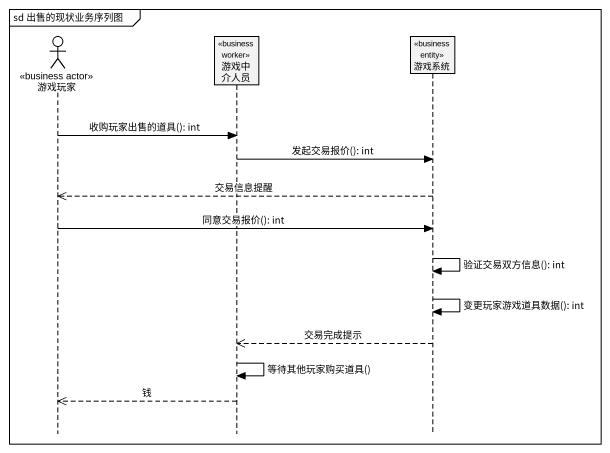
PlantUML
@startuml
mainframe sd 出售的现状业务序列图
hide footbox
actor 游戏玩家 <<business actor>>
participant 游戏中介人员 <<business worker>>
participant 游戏系统 <<business entity>>

游戏玩家 -> 游戏中介人员 : 收购玩家出售的道具(): int
游戏中介人员 -> 游戏系统 : 发起交易报价(): int
游戏系统 -->> 游戏玩家 : 交易信息提醒
游戏玩家 -> 游戏系统 : 同意交易报价(): int
游戏系统 -> 游戏系统 : 验证交易双方信息(): int
游戏系统 -> 游戏系统 : 变更玩家游戏道具数据(): int
游戏系统 -->> 游戏中介人员 : 交易完成提示
游戏中介人员 -> 游戏中介人员 : 等待其他玩家购买道具()
游戏中介人员 -->> 游戏玩家 : 钱
@enduml
